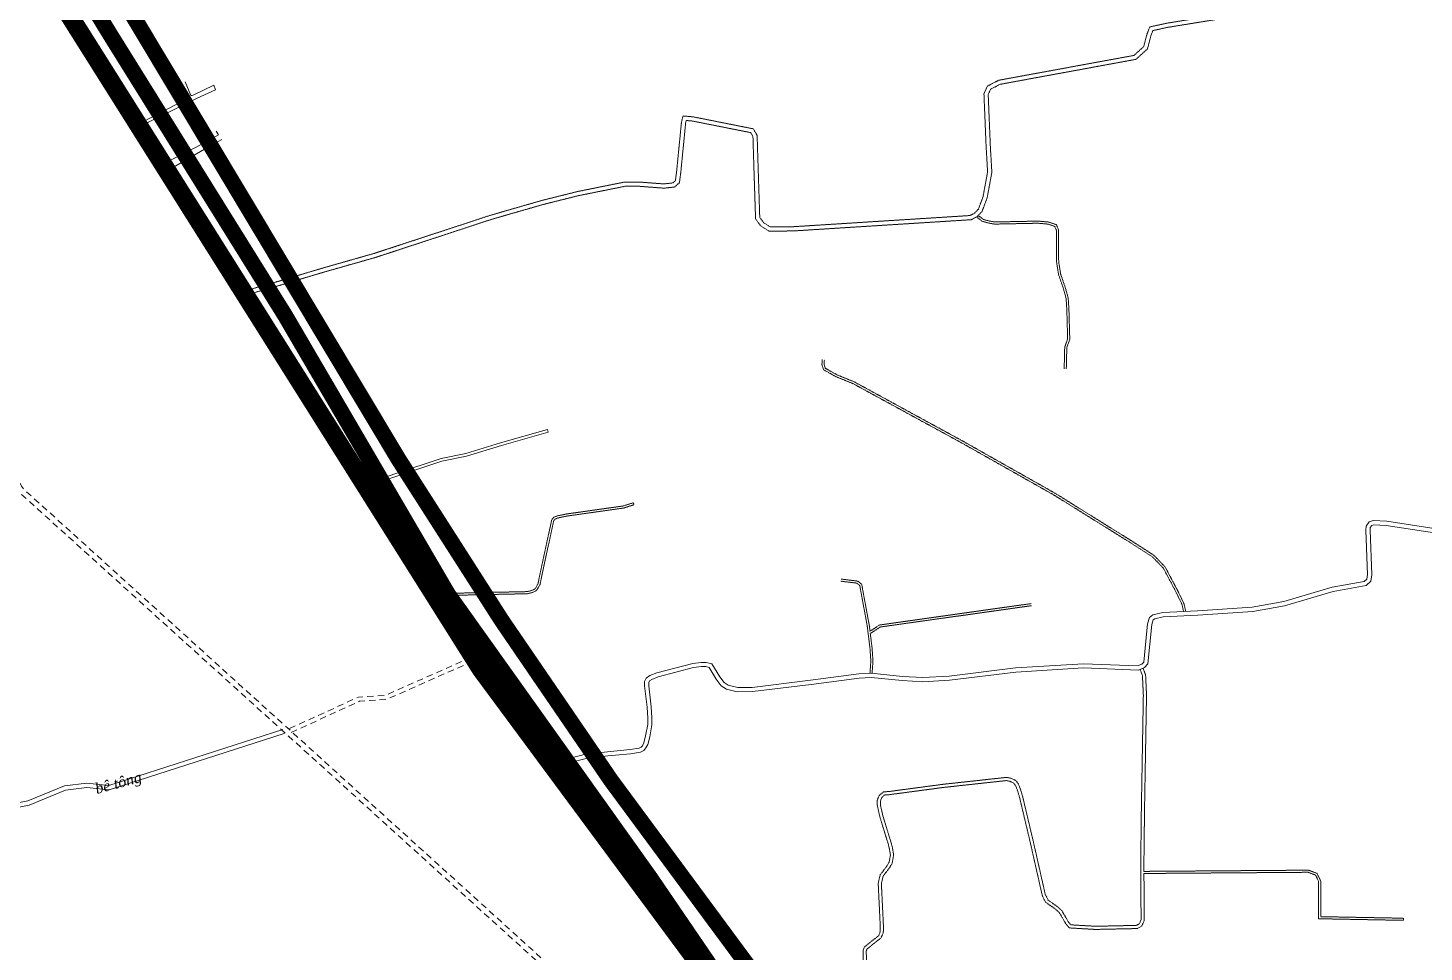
# Model space of a CAD drawing. Header units: metres. Extents: x 556238 to 587446, y 1177111 to 1219372.
# Drawn here: x 571385 to 572704, y 1200991 to 1201864 of the extents above; entities that cross this region are included whole.
import ezdxf

# ---------------------------------------------------------------- set-up
doc = ezdxf.new("R2010")
doc.units = ezdxf.units.M
doc.header["$MEASUREMENT"] = 0
for name, pattern in [('ACAD_ISO03W100', [30, 12, -18]), ('DASHED2', [0.375, 0.25, -0.125]), ('Xr_Nen GT$0$DASHED', [0.75, 0.5, -0.25]), ('Xr_Nen GT$0$MON', [10, 6, -4])]:
    doc.linetypes.add(name, pattern=pattern)
doc.layers.add('DUONG GIAO THONG', color=7, linetype='Continuous')
for name, color, linetype, lineweight in [('Pipe Existing_DTDH', 4, 'ACAD_ISO03W100', 40), ('Xr_Nen GT$0$DUONG BT-NEN BT', 38, 'Continuous', 0), ('Xr_Nen GT$0$DUONG NHUA', 38, 'Continuous', 0), ('Xr_Nen GT$0$DUONG_DA', 38, 'Xr_Nen GT$0$MON', 0)]:
    doc.layers.add(name, color=color, linetype=linetype, lineweight=lineweight)
doc.styles.add('Xr_Nen GT$0$ROMANS', font='romans.shx')

# ---------------------------------------------------------------- blocks, each defined once
blk = doc.blocks.new('GT CHINH')
at = {"layer": 'DUONG GIAO THONG', "color": 9, "ltscale": 5, "const_width": 17.5}
blk.add_lwpolyline([(8429.6, -309.4), (7769.3, -229), (7732.7, -226.1), (7710.6, -188), (7689.9, -140), (7652.4, -38.7), (7628.8, 25.4), (7599.7, 101.7), (7563.7, 194.4), (7550, 229.3), (7441.7, 501.8), (7313, 821.3), (7294.8, 863.2), (7273.6, 904.8), (7213, 992.2), (7185.9, 1028.7), (6636.9, 1768.6), (6421.5, 2059.8), (6019.5, 2698.5)], dxfattribs=at)
blk = doc.blocks.new('DTDH_EXISTING_PIPE')
at = {"layer": 'Pipe Existing_DTDH', "color": 3, "linetype": 'DASHED2', "ltscale": 200, "const_width": 15, "elevation": 0.8, "flags": 128}
for points in [[(-7097.6, 3452.1), (-7089.9, 3438.8), (-7084.4, 3441.1), (-7080.1, 3441), (-7073.6, 3426.7), (-7052.5, 3378.6), (-7036.6, 3344.3), (-6988, 3234.8), (-6950.8, 3149.6), (-6940.3, 3106.4), (-6949, 3091.6), (-6956.1, 3085.7), (-6941.4, 3052), (-6931.6, 3051.4), (-6920.7, 3045.7), (-6900.1, 3018.8), (-6878.1, 2979.7), (-6847.7, 2902.3), (-6753, 2661.8), (-6691.2, 2506.7), (-6663, 2445.6), (-6628, 2382.9), (-6463.2, 2102.5), (-6306.6, 1844.7), (-6139.4, 1576.1), (-5986, 1313.5), (-5794.8, 1045.2), (-5619, 787.3), (-5495, 611.2), (-5365.6, 430.6), (-5219.1, 239.6), (-5145.1, 123.7), (-5105.2, 47.9), (-5038.3, -122.3), (-4927.8, -411.5), (-4856.3, -594.5), (-4785.1, -787.8), (-4708.9, -1011.2)], [(-2496, -1266.2), (-3136.9, -1203.2), (-3545.3, -1165.9), (-4627.7, -1016.2), (-4675, -1002.8), (-4693.2, -971.8), (-4718.3, -916.6), (-5085, 59.8), (-5109.8, 114.2), (-5172.5, 213.7), (-5249.9, 317.4), (-5555.4, 744.2), (-5667.4, 914.8), (-5831.8, 1137.3), (-5935.2, 1288.6), (-6032.7, 1441), (-6287.6, 1866.7), (-6610.9, 2390.5), (-6649.7, 2469.8), (-6694.7, 2573), (-6740.6, 2687.7), (-6800.8, 2839), (-6832.2, 2920), (-6836.4, 2930.7), (-6842.6, 2944.3)]]:
    blk.add_lwpolyline(points, dxfattribs=at)

msp = doc.modelspace()

# ---------------------------------------------------------------- linework, layer by layer
at = {"layer": 'Xr_Nen GT$0$DUONG BT-NEN BT', "flags": 128}
for points in [[(571493.60649, 1201775.4563), (571511.16388, 1201784.59963), (571532.38514, 1201795.651), (571533.71462, 1201797.08134), (571534.31129, 1201798.66605), (571533.70625, 1201802.37308), (571529.64285, 1201811.37648)], [(571533.76071, 1201813.17033), (571539.14655, 1201800.35448), (571540.40113, 1201800.4345), (571541.73581, 1201800.9413), (571560.63743, 1201810.21455), (571562.44845, 1201805.81882), (571545.08743, 1201797.75295), (571521.29215, 1201786.05918), (571498.89729, 1201775.12172), (571495.24575, 1201772.8513)], [(571517.26316, 1201737.86268), (571544.77874, 1201751.85463), (571565.31797, 1201763.12015), (571563.02246, 1201766.70281)], [(571521.05598, 1201731.83538), (571552.06793, 1201749.69501), (571568.37271, 1201758.79479)], [(571706.5045, 1201434.08143), (571732.72576, 1201443.1068), (571775.53716, 1201457.33719), (571798.77458, 1201462.03202), (571831.73155, 1201472.08681), (571876.11812, 1201484.5551), (571876.79421, 1201482.14825), (571832.43445, 1201469.68749), (571799.38832, 1201459.60551), (571776.18137, 1201454.91683), (571733.5269, 1201440.7386), (571707.90022, 1201431.91789)], [(571885.6436, 1201169.42611), (571898.68569, 1201174.26667), (571911.9624, 1201177.833), (571932.69702, 1201180.1797), (571954.04398, 1201182.17292), (571962.64899, 1201183.49066), (571964.59956, 1201184.41393), (571965.65025, 1201185.82232), (571967.03889, 1201188.41252), (571968.68494, 1201195.06666), (571970.67768, 1201205.9177), (571970.71136, 1201211.90784), (571970.05291, 1201222.24793), (571967.83791, 1201242.3133), (571967.83791, 1201246.44799), (571969.29198, 1201249.78985), (571972.7778, 1201252.09747), (571979.39389, 1201254.59501), (572013.32947, 1201263.59727), (572021.37323, 1201264.57738), (572025.92882, 1201264.61531), (572031.41605, 1201263.35333), (572038.73239, 1201250.88481), (572043.00967, 1201245.52578), (572046.77063, 1201242.98979), (572055.72744, 1201240.81316), (572069.49474, 1201240.9497), (572124.62233, 1201247.69497), (572170.26884, 1201253.80193), (572181.94282, 1201254.33843), (572211.56818, 1201251.35), (572230.76402, 1201250.19818), (572255.5549, 1201251.67624), (572318.27849, 1201259.36456), (572382.49262, 1201263.31771), (572433.5821, 1201261.21046), (572437.71099, 1201263.00813), (572439.37349, 1201264.81596), (572443.08088, 1201301.0392), (572444.82367, 1201307.0299), (572447.97975, 1201309.43668), (572457.31924, 1201311.62498), (572490.12011, 1201313.26076), (572541.97315, 1201316.63557), (572571.61551, 1201322.08088), (572617.32469, 1201335.5508), (572647.68571, 1201341.10484), (572650.15047, 1201343.39184), (572650.80089, 1201347.49138), (572649.32102, 1201389.6483), (572649.39551, 1201393.44495), (572652.27266, 1201397.38778), (572656.04804, 1201398.69997), (572668.99479, 1201397.93897), (572764.49492, 1201383.28394)], [(571888.1298, 1201166.07875), (571899.90307, 1201170.45189), (571912.71035, 1201173.89211), (571933.10791, 1201176.20067), (571954.53308, 1201178.20119), (571963.8321, 1201179.62521), (571967.21051, 1201181.22431), (571969.03468, 1201183.66952), (571970.80134, 1201186.96483), (571972.59715, 1201194.22436), (571974.67563, 1201205.5423), (571974.71208, 1201212.02383), (571974.03894, 1201222.59466), (571971.83791, 1201242.53341), (571971.83791, 1201245.61547), (571972.48738, 1201247.10813), (571974.61101, 1201248.51398), (571980.6162, 1201250.78091), (572014.08779, 1201259.66009), (572021.63261, 1201260.5794), (572025.49122, 1201260.61153), (572028.83889, 1201259.84161), (572035.42742, 1201248.61342), (572040.2655, 1201242.55176), (572045.12907, 1201239.2723), (572055.26794, 1201236.80841), (572069.7583, 1201236.95212), (572125.13046, 1201243.72731), (572170.62654, 1201249.81415), (572181.83332, 1201250.32918), (572211.24752, 1201247.36204), (572230.76326, 1201246.19103), (572255.91761, 1201247.69076), (572318.64504, 1201255.37955), (572382.53319, 1201259.31263), (572434.33589, 1201257.17597), (572440.08296, 1201259.67818), (572443.21738, 1201263.08659), (572447.02311, 1201300.27061), (572448.29653, 1201304.64789), (572449.7251, 1201305.73729), (572457.87965, 1201307.64796), (572490.34964, 1201309.26724), (572542.46608, 1201312.65919), (572572.54475, 1201318.18465), (572618.25251, 1201331.65415), (572649.55201, 1201337.37987), (572653.88446, 1201341.39984), (572654.81197, 1201347.24589), (572653.32239, 1201389.67925), (572653.37001, 1201392.10572), (572654.76685, 1201394.01995), (572656.60868, 1201394.66011), (572668.57315, 1201393.95685), (572763.89094, 1201379.3298)], [(570737.44506, 1200793.26394), (570735.75581, 1200799.96843), (570729.06435, 1200809.70163), (570687.93753, 1200851.69089), (570659.57491, 1200910.88112), (570657.7332, 1200920.22579), (570751.99066, 1200940.02623), (570764.92849, 1200948.08567), (570762.59656, 1201021.68658), (570893.92488, 1201045.60607), (570902.26807, 1201064.569), (570981.42109, 1201064.569), (571015.41463, 1201062.97619), (571073.5478, 1201069.85117), (571126.08411, 1201083.81671), (571264.57736, 1201102.12289), (571296.3836, 1201111.98712), (571386.32078, 1201129.73839), (571420.55219, 1201143.93116), (571440.84538, 1201146.4216), (571461.83893, 1201144.02923), (571627.06591, 1201197.45493)]]:
    msp.add_lwpolyline(points, dxfattribs=at)
msp.add_lwpolyline([(570780.47085, 1201286.37428), (570788.7251, 1201269.91707), (570877.75747, 1201285.56049), (570882.83771, 1201281.08825), (570883.73782, 1201275.01929), (570902.59369, 1201071.29252, 0.3874331185), (570905.58092, 1201068.569), (570981.51475, 1201068.569), (571015.2724, 1201066.98724), (571072.79531, 1201073.79005), (571125.30502, 1201087.74852), (571263.71669, 1201106.04392), (571295.40114, 1201115.87037), (571385.15611, 1201133.58569), (571419.52382, 1201147.83496), (571440.82797, 1201150.44948), (571461.43185, 1201148.10151), (571625.83526, 1201201.26092)], format="xyb", dxfattribs=at)
at = {"layer": 'Xr_Nen GT$0$DUONG NHUA'}
msp.add_lwpolyline([(572034.94984, 1200968.51618), (572015.73266, 1200994.24747), (571971.02051, 1201054.63957), (571949.63119, 1201083.74236), (571882.65269, 1201173.43114), (571823.83522, 1201252.33598), (571764.1714, 1201341.49027), (571716.81868, 1201417.56961), (571694.31557, 1201453.59449), (571666.49284, 1201497.47397), (571635.69344, 1201547.26612), (571607.34826, 1201592.80021), (571592.64544, 1201616.63314), (571561.80287, 1201667.27331), (571525.12958, 1201725.36189), (571492.96217, 1201776.48021), (571465.66161, 1201819.65075), (571442.7772, 1201856.05393), (571433.16426, 1201871.52724)], dxfattribs=at)
at = {"layer": 'Xr_Nen GT$0$DUONG_DA', "linetype": 'Xr_Nen GT$0$DASHED', "flags": 128}
for points in [[(571593.69396, 1201616.34022), (571601.01766, 1201618.83291), (571614.06679, 1201622.42778), (571662.69975, 1201636.99591), (571712.39435, 1201651.14771), (571743.70529, 1201661.42627), (571785.64969, 1201675.17669), (571822.10856, 1201687.15871), (571870.60071, 1201701.14714), (571904.46897, 1201709.61414), (571948.70946, 1201718.52426), (571963.2932, 1201718.52426), (571985.9305, 1201716.79128), (571994.38566, 1201717.71143), (571996.91519, 1201719.91503), (571998.09939, 1201729.21255), (572002.61689, 1201775.21786), (572004.07802, 1201781.0584), (572013.77796, 1201780.15676), (572070.60644, 1201768.84724), (572074.13551, 1201762.47703), (572074.42402, 1201752.00446), (572076.57626, 1201685.14843), (572080.20267, 1201680.18266), (572086.40511, 1201676.18847), (572108.04956, 1201676.33969), (572275.12385, 1201686.90463), (572279.68567, 1201689.22381), (572283.13135, 1201692.90712), (572287.52669, 1201704.50227), (572291.85179, 1201728.10818), (572290.45703, 1201752.26348), (572288.40385, 1201801.97834), (572291.69961, 1201809.29685), (572302.27972, 1201814.75341), (572430.1811, 1201838.25863), (572439.32571, 1201846.53962), (572442.33391, 1201858.11248), (572445.11517, 1201865.15322), (572461.06578, 1201868.67644), (572595.40172, 1201890.44646), (572650.5926, 1201900.25388), (572669.62764, 1201900.16066), (572685.47129, 1201899.6019), (572749.82012, 1201889.07421), (572780.47168, 1201885.31447), (572796.71569, 1201885.41797), (572798.07714, 1201886.25185)], [(571594.98279, 1201612.55354), (571602.19429, 1201615.00805), (571615.17202, 1201618.58325), (571663.82148, 1201633.15632), (571713.56638, 1201647.32244), (571744.95289, 1201657.62581), (571786.89574, 1201671.37572), (571823.28772, 1201683.33576), (571871.64044, 1201697.28397), (571905.34938, 1201705.71113), (571949.10826, 1201714.52426), (571963.14031, 1201714.52426), (571985.99476, 1201712.77466), (571996.06649, 1201713.87073), (572000.69075, 1201717.89917), (572002.07461, 1201728.76431), (572006.56891, 1201774.53332), (572007.12543, 1201776.75789), (572013.20094, 1201776.19316), (572068.00641, 1201765.28624), (572070.16388, 1201761.39184), (572070.42579, 1201751.88503), (572072.61804, 1201683.78613), (572077.41128, 1201677.22259), (572085.24137, 1201672.18025), (572108.18986, 1201672.34058), (572276.20045, 1201682.96472), (572282.12588, 1201685.97714), (572286.5918, 1201690.75105), (572291.39573, 1201703.4241), (572295.87281, 1201727.8595), (572294.45227, 1201752.46131), (572292.43948, 1201801.19833), (572294.77368, 1201806.38162), (572303.58606, 1201810.9265), (572432.02288, 1201834.53011), (572442.89643, 1201844.37677), (572446.14384, 1201856.86992), (572448.05421, 1201861.70599), (572461.81769, 1201864.74611), (572596.07162, 1201886.50284), (572650.93552, 1201896.25215), (572669.54734, 1201896.16101), (572685.07629, 1201895.61334), (572749.25349, 1201885.11374), (572780.23997, 1201881.31292), (572797.85506, 1201881.42514), (572801.67904, 1201883.80204)], [(572281.37821, 1201685.59703), (572286.87325, 1201681.44534), (572292.93059, 1201679.78571), (572298.52207, 1201678.82233), (572339.46155, 1201679.64882), (572348.96631, 1201678.81888), (572355.36859, 1201676.6576), (572356.81806, 1201673.03664), (572357.02169, 1201642.96084), (572358.92658, 1201631.15861), (572363.36095, 1201618.24291), (572366.04959, 1201608.60797), (572366.69963, 1201598.3086), (572367.49692, 1201570.21592), (572364.72604, 1201562.57409), (572364.21776, 1201541.97288)], [(572282.98182, 1201686.8921), (572287.77232, 1201683.27271), (572293.36565, 1201681.74022), (572298.67305, 1201680.82579), (572339.52855, 1201681.65058), (572349.37898, 1201680.79045), (572356.88246, 1201678.25743), (572358.81545, 1201673.42859), (572359.0206, 1201643.12793), (572360.87376, 1201631.64622), (572365.2716, 1201618.83693), (572368.0324, 1201608.9434), (572368.69785, 1201598.39998), (572369.50691, 1201569.89209), (572366.71739, 1201562.19884), (572366.21715, 1201541.92355)], [(572477.0729, 1201312.6101), (572475.48653, 1201319.4261), (572470.66896, 1201329.53555), (572458.02503, 1201353.4448), (572447.84666, 1201364.18505), (572425.72859, 1201378.40907), (572354.73284, 1201422.6386), (572267.56874, 1201471.92933), (572164.89122, 1201527.97094), (572148.64851, 1201534.59562), (572136.85741, 1201541.19625), (572135.30935, 1201546.11347), (572135.64034, 1201550.71288)], [(572479.10279, 1201312.71133), (572477.38531, 1201320.0907), (572472.45648, 1201330.43362), (572459.66503, 1201354.62181), (572449.13193, 1201365.73638), (572426.79831, 1201380.09901), (572355.75432, 1201424.3586), (572268.54012, 1201473.67765), (572165.75067, 1201529.78036), (572149.51792, 1201536.40098), (572138.5268, 1201542.55378), (572137.33156, 1201546.35029), (572137.63518, 1201550.56932)], [(571773.18554, 1201328.02065), (571779.45785, 1201329.61711), (571805.7487, 1201330.42605), (571856.8321, 1201331.45951), (571860.23169, 1201332.29964), (571863.55899, 1201333.58665), (571864.68414, 1201334.6485), (571867.08267, 1201339.00179), (571869.62479, 1201351.36158), (571880.06751, 1201399.47948), (571881.9818, 1201401.76557), (571885.81793, 1201403.15565), (571894.25992, 1201404.87402), (571947.47599, 1201412.41863), (571957.10895, 1201415.46037), (571957.71117, 1201413.55319), (571947.92049, 1201410.46165), (571894.60006, 1201402.90225), (571886.361, 1201401.22518), (571883.16947, 1201400.06868), (571881.91745, 1201398.57349), (571871.58159, 1201350.94802), (571868.98062, 1201338.30206), (571866.28468, 1201333.40897), (571864.64639, 1201331.86286), (571860.83478, 1201330.38851), (571857.09547, 1201329.46442), (571805.79969, 1201328.42667), (571779.7386, 1201327.6248), (571774.36564, 1201326.25725)], [(572180.73614, 1201254.28298), (572181.53733, 1201265.99972), (572180.70811, 1201278.06609), (572178.10096, 1201299.24832), (572171.05879, 1201337.24568), (572168.43956, 1201339.48908), (572153.33113, 1201341.32167)], [(572153.57196, 1201343.30711), (572169.28104, 1201341.40167), (572172.89652, 1201338.30497), (572180.07855, 1201299.55299), (572180.75958, 1201294.01987), (572189.57273, 1201299.8909), (572213.33791, 1201303.26145), (572332.90707, 1201320.13821)], [(572182.73911, 1201254.25811), (572183.54202, 1201266.00007), (572182.69971, 1201278.25695), (572181.03295, 1201291.79883), (572190.30342, 1201297.97452), (572213.61876, 1201301.28127), (572333.18659, 1201318.15784)], [(572076.64074, 1200911.84549), (572089.40613, 1200915.70518), (572128.71651, 1200924.36714), (572173.42514, 1200933.88952), (572184.52596, 1200936.96643), (572186.40158, 1200938.30515), (572186.71333, 1200939.5273), (572186.22833, 1200942.60828), (572179.19104, 1200958.38417), (572177.05215, 1200964.50828), (572175.52162, 1200970.74988), (572174.53732, 1200979.5609), (572174.16413, 1200992.1677), (572175.28134, 1200995.36457), (572181.58455, 1201000.51401), (572188.66516, 1201006.0136), (572190.06958, 1201008.8888), (572190.49283, 1201011.35591), (572190.41508, 1201015.90114), (572188.49585, 1201055.6703), (572190.40059, 1201063.9987), (572193.60019, 1201068.0168), (572196.53242, 1201071.8971), (572198.86543, 1201075.9204), (572200.04723, 1201082.6462), (572198.92248, 1201089.11833), (572197.84928, 1201093.44762), (572195.95123, 1201099.37958), (572190.11416, 1201118.45726), (572187.58243, 1201129.69631), (572187.6724, 1201134.37145), (572189.50534, 1201139.02713), (572193.60363, 1201142.25716), (572198.59933, 1201142.51852), (572249.15846, 1201149.29621), (572309.94951, 1201155.93001), (572314.03946, 1201155.00468), (572318.78398, 1201152.67305), (572321.10935, 1201149.22768), (572322.85574, 1201144.7923), (572325.03516, 1201137.55645), (572335.26623, 1201094.3172), (572346.32365, 1201045.37949), (572348.87067, 1201040.07645), (572353.27246, 1201036.90696), (572357.51185, 1201034.01223), (572362.07249, 1201029.89603), (572368.30742, 1201019.1156), (572370.52585, 1201016.53948), (572393.67608, 1201015.19062), (572432.589, 1201016.01417), (572435.25564, 1201017.64558), (572436.87669, 1201021.23237), (572436.53493, 1201073.43478), (572437.13307, 1201125.30976), (572439.02755, 1201233.56165), (572438.17691, 1201252.07861), (572436.02803, 1201257.91271)], [(572078.49755, 1200909.27277), (572090.16415, 1200912.80024), (572129.35176, 1200921.43515), (572174.13892, 1200930.97426), (572185.8377, 1200934.21691), (572189.03734, 1200936.50065), (572189.77284, 1200939.38397), (572189.13002, 1200943.46743), (572181.98191, 1200959.49177), (572179.93167, 1200965.36205), (572178.48152, 1200971.27585), (572177.53238, 1200979.77217), (572177.17924, 1200991.70182), (572177.83435, 1200993.57641), (572183.45396, 1200998.16738), (572191.05522, 1201004.07136), (572192.95374, 1201007.95811), (572193.49721, 1201011.12593), (572193.41385, 1201015.99913), (572191.51223, 1201055.40324), (572193.17283, 1201062.66414), (572195.97072, 1201066.17778), (572199.03602, 1201070.23416), (572201.72796, 1201074.87643), (572203.09269, 1201082.64336), (572201.85995, 1201089.73685), (572200.73707, 1201094.26657), (572198.81436, 1201100.27561), (572193.01598, 1201119.22685), (572190.58886, 1201130.00148), (572190.66147, 1201133.77439), (572191.99957, 1201137.17319), (572194.71211, 1201139.31105), (572198.87745, 1201139.52896), (572249.52054, 1201146.31791), (572309.77652, 1201152.89333), (572313.03313, 1201152.15653), (572316.7441, 1201150.33283), (572318.43855, 1201147.82226), (572320.01894, 1201143.80848), (572322.13657, 1201136.77776), (572332.34334, 1201093.64121), (572343.4723, 1201044.38691), (572346.49736, 1201038.08856), (572351.54985, 1201034.45054), (572355.65251, 1201031.64916), (572359.71194, 1201027.98533), (572365.851, 1201017.37067), (572369.08217, 1201013.61851), (572393.62048, 1201012.18877), (572433.46303, 1201013.032), (572437.60905, 1201015.56847), (572439.88092, 1201020.59529), (572439.58982, 1201065.06143), (572594.6462, 1201066.19821), (572601.65808, 1201063.6067), (572604.59319, 1201057.55156), (572604.61305, 1201022.29082), (572684.72135, 1201020.78501), (572684.75894, 1201022.78466), (572606.61195, 1201024.2536), (572606.59293, 1201058.01127), (572603.1066, 1201065.20357), (572594.99686, 1201068.20084), (572439.57672, 1201067.06138), (572439.53505, 1201073.42731), (572440.13277, 1201125.26621), (572442.02876, 1201233.60428), (572441.15245, 1201252.67995), (572438.78322, 1201259.11229)]]:
    msp.add_lwpolyline(points, dxfattribs=at)
at = {"layer": 'Xr_Nen GT$0$DUONG_DA', "flags": 128}
for points in [[(571296.83903, 1201852.33796), (571315.43063, 1201817.48099), (571324.73186, 1201736.13817), (571344.134, 1201624.58), (571372.49039, 1201434.06466), (571374.50552, 1201428.7714), (571377.90241, 1201424.45623), (571662.20018, 1201166.98122), (571903.21503, 1200948.46425)], [(571301.25073, 1201854.69102), (571320.29015, 1201818.99444), (571329.68291, 1201736.85116), (571349.07052, 1201625.37653), (571377.35611, 1201435.33695), (571378.90665, 1201431.26405), (571381.5708, 1201427.8797), (571665.55656, 1201170.68725), (571906.57344, 1200952.16844)], [(571632.18558, 1201201.97614), (571697.38847, 1201231.76751), (571722.95413, 1201233.50961), (571800.70891, 1201267.90504)], [(571633.84789, 1201198.33792), (571698.38772, 1201227.82632), (571723.92846, 1201229.56673), (571802.32709, 1201264.24696)]]:
    msp.add_lwpolyline(points, dxfattribs=at)

# ---------------------------------------------------------------- texts
at = {"layer": 'Xr_Nen GT$0$DUONG BT-NEN BT', "insert": (571447.5089, 1201149.84322), "char_height": 10, "attachment_point": 1, "rotation": 15.05471304, "style": 'Xr_Nen GT$0$ROMANS'}
msp.add_mtext_dynamic_manual_height_columns('{\\fTimes New Roman|b0|i1|c0|p18;bê tông }', width=183.3391287, gutter_width=100, heights=[0], dxfattribs=at)

# ---------------------------------------------------------------- next in the draw order: block references
at = {"layer": 'DUONG GIAO THONG'}
msp.add_blockref('GT CHINH', (565391.56753, 1199198.47471), dxfattribs=at)

# ---------------------------------------------------------------- next in the draw order: block references
at = {"layer": 'Pipe Existing_DTDH', "linetype": 'ByBlock'}
msp.add_blockref('DTDH_EXISTING_PIPE', (577767.86613, 1200015.74782, -0.796), dxfattribs=at)

doc.saveas('drawing.dxf')
